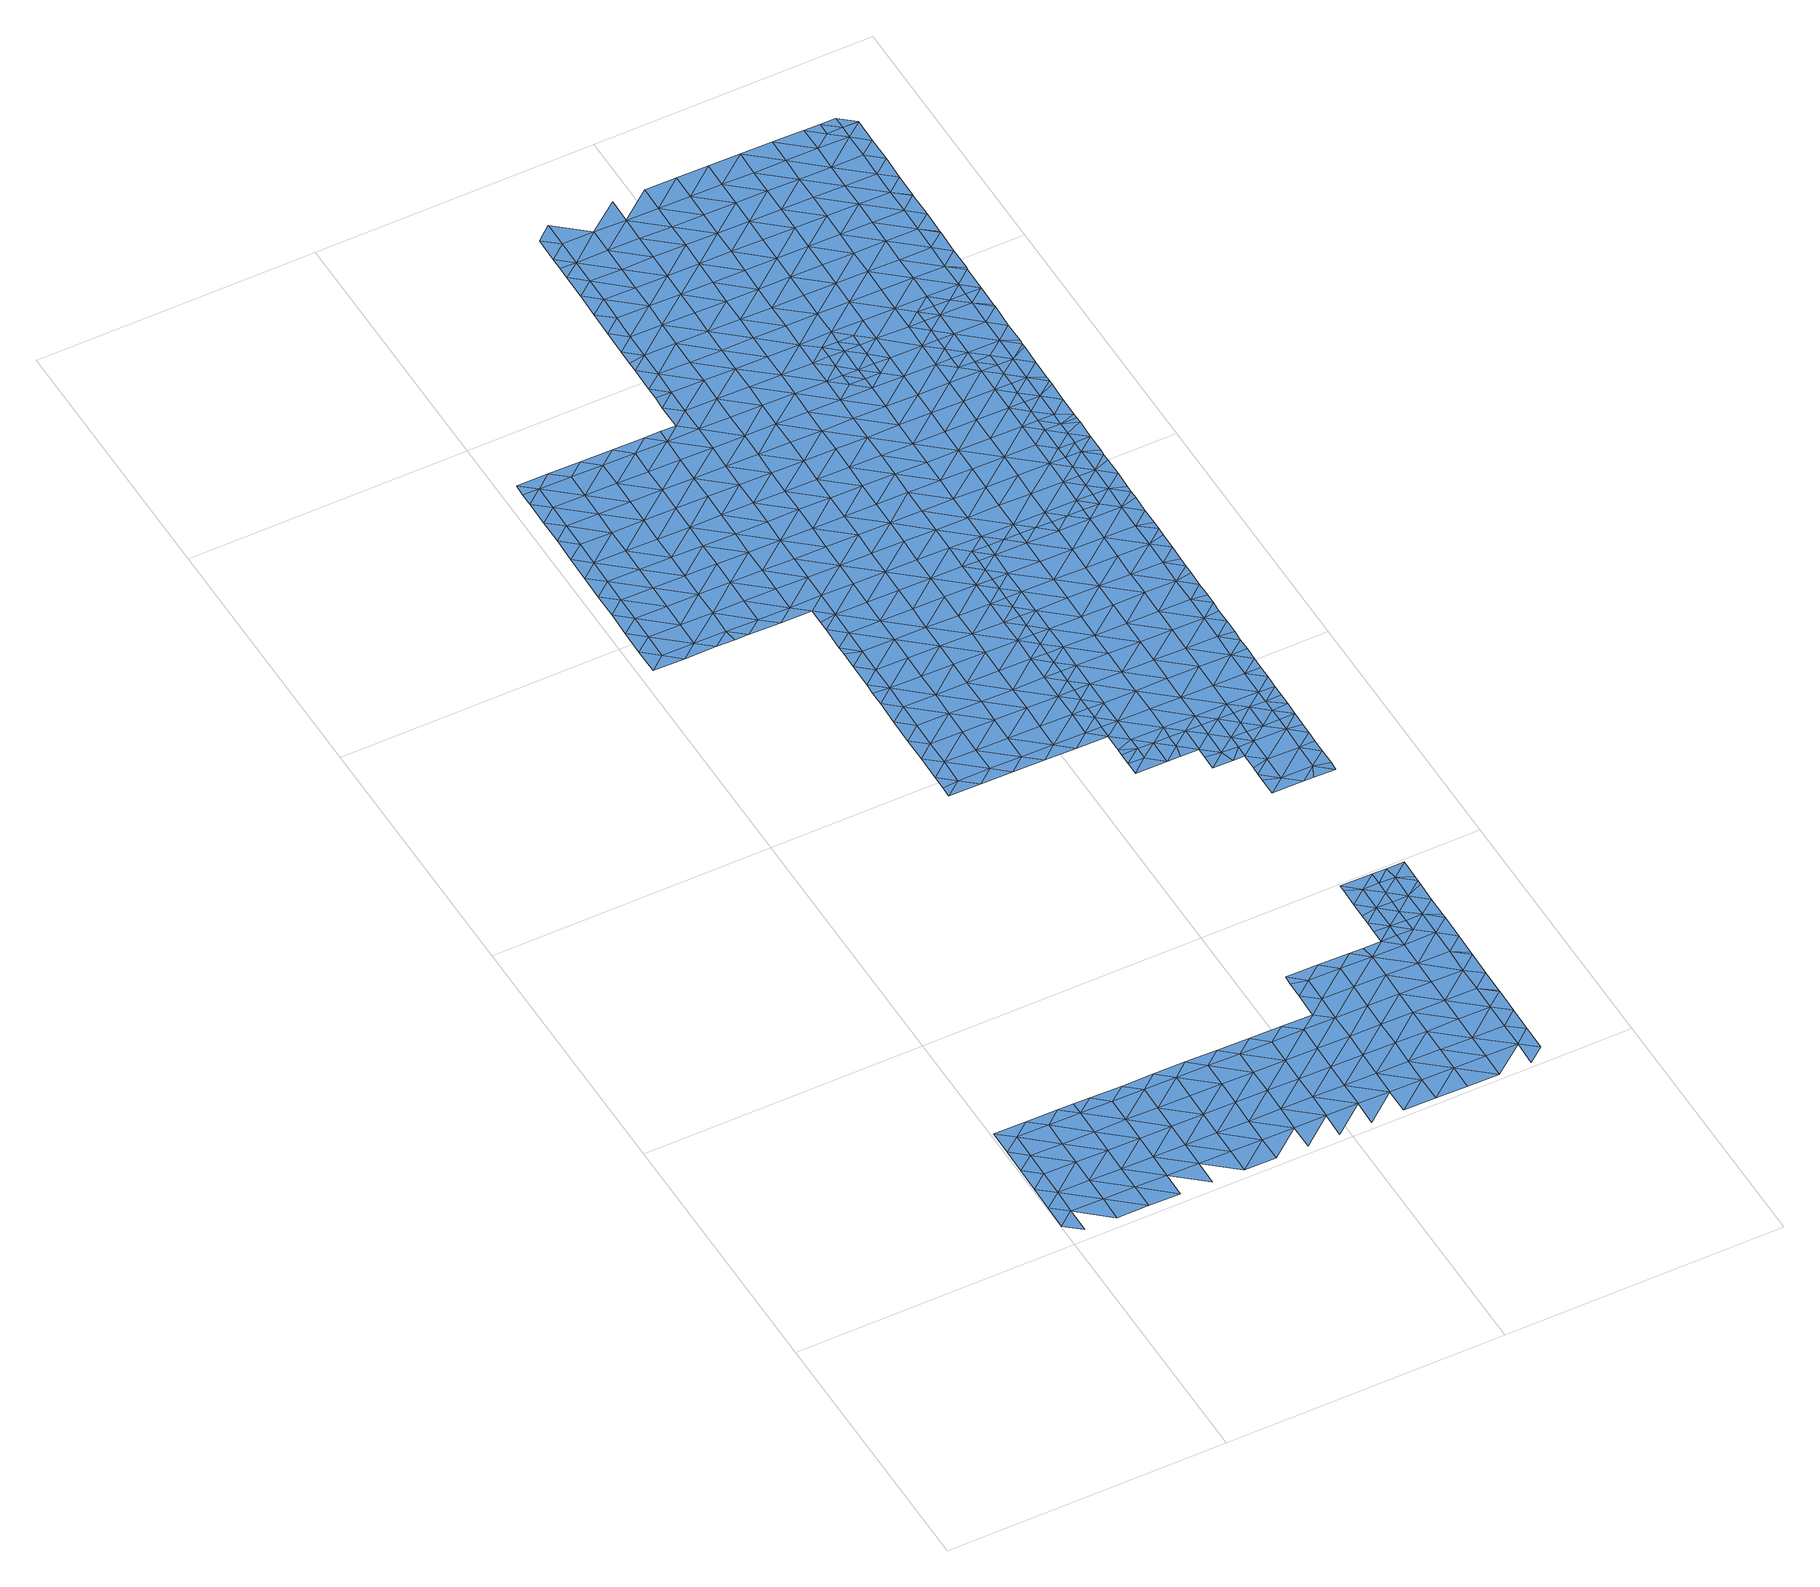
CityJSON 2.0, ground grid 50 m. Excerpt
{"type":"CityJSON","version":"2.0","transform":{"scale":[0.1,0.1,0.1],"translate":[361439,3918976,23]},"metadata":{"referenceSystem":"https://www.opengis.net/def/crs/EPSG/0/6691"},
"CityObjects":{
"waterbody1":{"type":"WaterBody","attributes":{"name":"9","class":"1140","function":"1","WaterBodyRiverFloodingRiskAttribute.description":"5","WaterBodyRiverFloodingRiskAttribute.rankOrg":"2","WaterBodyRiverFloodingRiskAttribute.adminType":"2","WaterBodyRiverFloodingRiskAttribute.scale":"L1"},"geometry":[{"type":"MultiSurface","lod":"1","boundaries":[[[0,1,2]],[[3,2,1]],[[4,5,3]],[[4,3,1]],[[4,6,5]],[[5,6,7]],[[8,4,1]],[[9,7,10]],[[7,6,10]],[[8,1,11]],[[12,13,9]],[[12,9,10]],[[14,4,8]],[[6,15,10]],[[6,4,15]],[[15,4,14]],[[11,16,8]],[[10,17,12]],[[15,17,10]],[[13,12,18]],[[8,19,14]],[[16,19,8]],[[17,20,12]],[[12,20,18]],[[21,22,14]],[[15,22,17]],[[14,19,21]],[[15,14,22]],[[16,23,19]],[[17,24,20]],[[18,20,25]],[[17,22,24]],[[21,19,26]],[[20,27,25]],[[19,23,26]],[[21,28,22]],[[20,24,27]],[[29,21,26]],[[22,28,24]],[[25,27,30]],[[28,21,29]],[[31,29,26]],[[27,24,32]],[[30,27,33]],[[32,24,28]],[[31,26,34]],[[35,27,32]],[[33,27,35]],[[31,36,29]],[[37,32,28]],[[28,29,37]],[[37,29,36]],[[37,38,32]],[[32,39,35]],[[33,35,40]],[[41,36,31]],[[39,40,35]],[[41,31,42]],[[43,37,36]],[[32,38,39]],[[41,44,36]],[[37,43,38]],[[43,36,44]],[[45,39,38]],[[40,39,46]],[[47,38,43]],[[41,42,48]],[[44,41,48]],[[45,38,47]],[[42,49,48]],[[46,39,45]],[[50,44,48]],[[43,44,51]],[[43,52,47]],[[51,44,50]],[[53,46,45]],[[54,48,49]],[[47,52,45]],[[54,50,48]],[[43,51,52]],[[55,53,45]],[[52,55,45]],[[54,56,50]],[[51,50,57]],[[57,50,56]],[[58,55,52]],[[59,53,55]],[[60,61,54]],[[52,51,58]],[[54,61,56]],[[51,57,58]],[[62,59,55]],[[56,63,57]],[[55,58,62]],[[64,56,61]],[[65,58,57]],[[63,56,64]],[[66,59,62]],[[67,61,68]],[[58,65,62]],[[57,63,65]],[[69,66,62]],[[65,69,62]],[[64,61,67]],[[70,64,67]],[[71,65,63]],[[63,64,72]],[[72,64,70]],[[73,66,69]],[[74,67,75]],[[74,70,67]],[[63,72,71]],[[76,73,69]],[[69,65,76]],[[77,72,70]],[[65,71,76]],[[74,78,70]],[[77,70,78]],[[71,72,79]],[[73,76,80]],[[79,81,71]],[[72,77,79]],[[74,82,83]],[[76,71,81]],[[78,74,83]],[[82,84,83]],[[80,76,81]],[[85,86,78]],[[85,78,83]],[[87,88,80]],[[77,78,86]],[[87,80,81]],[[89,90,88]],[[91,81,79]],[[79,77,92]],[[89,88,87]],[[92,91,79]],[[93,90,89]],[[77,86,92]],[[94,87,81]],[[83,84,95]],[[85,83,95]],[[96,93,89]],[[84,97,95]],[[87,98,89]],[[94,81,91]],[[99,85,95]],[[86,85,100]],[[98,87,94]],[[89,98,96]],[[97,101,95]],[[85,99,100]],[[92,86,102]],[[86,100,102]],[[103,94,91]],[[91,92,104]],[[99,95,105]],[[104,92,102]],[[95,101,105]],[[96,98,106]],[[100,99,107]],[[103,91,104]],[[107,99,105]],[[100,108,102]],[[98,94,109]],[[109,94,103]],[[98,109,106]],[[110,105,101]],[[100,107,108]],[[110,107,105]],[[104,102,111]],[[102,108,111]],[[106,109,112]],[[103,104,113]],[[110,114,107]],[[104,111,113]],[[109,103,115]],[[112,109,116]],[[108,117,111]],[[108,107,117]],[[103,113,115]],[[118,119,110]],[[117,107,114]],[[116,109,120]],[[109,115,120]],[[119,121,110]],[[114,110,121]],[[111,117,122]],[[113,111,123]],[[124,117,114]],[[125,116,120]],[[123,111,122]],[[115,113,123]],[[124,114,121]],[[126,117,124]],[[125,120,127]],[[122,117,126]],[[115,123,128]],[[120,115,129]],[[130,122,126]],[[129,115,128]],[[120,129,127]],[[131,122,130]],[[123,122,131]],[[132,128,123]],[[123,131,132]],[[133,134,135]],[[136,129,128]],[[133,127,134]],[[137,128,132]],[[127,129,134]],[[128,137,136]],[[138,134,129]],[[139,135,140]],[[135,134,140]],[[141,139,140]],[[138,129,136]],[[142,140,134]],[[143,141,144]],[[145,134,138]],[[141,140,144]],[[146,143,147]],[[147,143,144]],[[134,145,142]],[[148,144,140]],[[142,149,140]],[[148,140,149]],[[148,150,144]],[[147,144,151]],[[144,150,151]]]}]},
"waterbody2":{"type":"WaterBody","attributes":{"name":"9","class":"1140","function":"1","WaterBodyRiverFloodingRiskAttribute.description":"5","WaterBodyRiverFloodingRiskAttribute.rankOrg":"1","WaterBodyRiverFloodingRiskAttribute.adminType":"2","WaterBodyRiverFloodingRiskAttribute.scale":"L1"},"geometry":[{"type":"MultiSurface","lod":"1","boundaries":[[[152,153,154]],[[155,153,152]],[[156,157,154]],[[153,156,154]],[[158,157,159]],[[157,156,159]],[[160,156,153]],[[155,160,153]],[[159,161,158]],[[158,161,162]],[[163,160,155]],[[164,162,165]],[[162,161,165]],[[159,156,166]],[[166,156,160]],[[167,168,164]],[[159,169,161]],[[167,164,165]],[[170,165,161]],[[171,172,168]],[[159,166,169]],[[169,170,161]],[[171,168,167]],[[173,167,165]],[[174,166,160]],[[171,175,172]],[[176,160,163]],[[177,172,175]],[[176,174,160]],[[173,165,170]],[[178,176,163]],[[173,179,167]],[[167,180,171]],[[181,177,182]],[[177,175,182]],[[169,183,170]],[[171,180,175]],[[169,166,183]],[[184,181,182]],[[185,181,184]],[[186,187,188]],[[183,166,174]],[[178,189,176]],[[190,173,170]],[[191,185,184]],[[188,192,186]],[[167,179,180]],[[175,193,182]],[[194,186,192]],[[183,190,170]],[[195,196,187]],[[186,195,187]],[[197,179,173]],[[176,198,174]],[[199,191,184]],[[198,176,189]],[[182,200,184]],[[175,180,193]],[[193,200,182]],[[195,201,196]],[[197,173,190]],[[202,196,201]],[[198,203,174]],[[197,204,179]],[[205,199,184]],[[179,206,180]],[[200,205,184]],[[207,208,202]],[[204,206,179]],[[207,202,201]],[[180,206,193]],[[183,174,209]],[[183,210,190]],[[195,186,211]],[[186,194,211]],[[198,189,212]],[[213,214,208]],[[209,174,203]],[[215,197,190]],[[193,216,200]],[[208,207,213]],[[206,216,193]],[[217,218,214]],[[219,195,211]],[[210,215,190]],[[212,220,198]],[[194,221,211]],[[201,195,222]],[[217,223,218]],[[198,220,203]],[[224,199,205]],[[183,209,210]],[[225,204,197]],[[214,213,217]],[[216,226,200]],[[200,227,205]],[[195,219,222]],[[228,209,203]],[[207,229,213]],[[217,230,223]],[[215,225,197]],[[207,201,229]],[[220,228,203]],[[231,223,230]],[[227,224,205]],[[204,232,206]],[[229,201,222]],[[221,233,211]],[[234,220,212]],[[235,236,231]],[[230,235,231]],[[225,232,204]],[[229,237,213]],[[236,235,238]],[[200,226,227]],[[219,211,233]],[[206,239,216]],[[217,213,237]],[[235,240,238]],[[232,239,206]],[[239,226,216]],[[241,209,228]],[[238,240,242]],[[210,243,215]],[[217,244,230]],[[210,209,243]],[[245,246,242]],[[247,219,233]],[[222,248,229]],[[243,209,241]],[[249,235,230]],[[221,250,233]],[[222,219,248]],[[251,224,227]],[[217,237,252]],[[215,253,225]],[[246,245,234]],[[220,254,228]],[[243,253,215]],[[239,255,226]],[[226,256,227]],[[242,240,245]],[[244,249,230]],[[249,240,235]],[[219,247,248]],[[254,241,228]],[[229,257,237]],[[217,252,244]],[[220,234,258]],[[256,251,227]],[[225,259,232]],[[250,260,233]],[[234,245,258]],[[261,252,237]],[[262,259,225]],[[220,258,254]],[[229,248,257]],[[257,263,237]],[[262,225,253]],[[226,255,256]],[[247,233,260]],[[232,264,239]],[[263,261,237]],[[245,240,265]],[[266,248,247]],[[265,240,249]],[[259,264,232]],[[267,241,254]],[[243,241,268]],[[239,269,255]],[[270,249,244]],[[271,247,260]],[[248,266,257]],[[268,241,267]],[[253,243,268]],[[250,272,260]],[[273,245,265]],[[244,252,270]],[[253,274,262]],[[258,245,275]],[[270,252,261]],[[251,256,276]],[[275,245,273]],[[247,271,266]],[[257,277,263]],[[269,278,255]],[[239,264,269]],[[254,258,279]],[[253,268,274]],[[274,280,262]],[[262,281,259]],[[256,255,278]],[[272,282,260]],[[265,249,283]],[[284,271,260]],[[279,258,275]],[[267,254,279]],[[283,249,270]],[[280,281,262]],[[257,266,277]],[[267,285,268]],[[263,286,261]],[[259,281,264]],[[276,256,278]],[[287,288,265]],[[261,286,270]],[[287,265,283]],[[271,289,266]],[[263,277,290]],[[273,265,288]],[[273,291,275]],[[267,279,285]],[[284,260,282]],[[281,292,264]],[[284,289,271]],[[264,293,269]],[[294,276,278]],[[266,289,277]],[[263,290,286]],[[270,295,283]],[[272,296,282]],[[292,293,264]],[[286,295,270]],[[269,293,278]],[[268,285,297]],[[274,268,298]],[[279,275,291]],[[299,290,277]],[[280,274,298]],[[273,288,291]],[[300,285,279]],[[268,297,298]],[[295,301,283]],[[294,278,302]],[[303,304,282]],[[303,282,296]],[[280,305,281]],[[284,282,304]],[[306,300,279]],[[307,305,280]],[[277,289,308]],[[285,300,297]],[[307,280,298]],[[287,283,309]],[[281,305,292]],[[279,291,306]],[[310,311,284]],[[284,311,289]],[[302,278,312]],[[310,284,304]],[[278,293,312]],[[277,308,299]],[[286,313,295]],[[283,301,309]],[[286,290,313]],[[314,298,297]],[[311,315,289]],[[288,287,316]],[[315,317,289]],[[289,317,308]],[[302,318,319]],[[305,320,292]],[[291,288,316]],[[290,299,313]],[[321,314,297]],[[302,312,318]],[[287,309,316]],[[322,323,319]],[[317,324,308]],[[293,325,312]],[[291,326,306]],[[297,300,321]],[[324,327,308]],[[308,327,299]],[[293,292,325]],[[323,322,328]],[[322,319,318]],[[307,298,314]],[[329,300,306]],[[295,313,330]],[[301,295,331]],[[327,332,299]],[[292,320,325]],[[291,316,333]],[[334,335,328]],[[336,318,312]],[[332,337,299]],[[299,337,313]],[[334,328,322]],[[326,291,333]],[[326,329,306]],[[295,330,331]],[[338,339,307]],[[339,320,305]],[[340,341,335]],[[338,307,314]],[[309,301,342]],[[337,343,313]],[[305,307,339]],[[343,344,313]],[[313,344,330]],[[312,325,345]],[[318,346,322]],[[342,301,331]],[[316,309,342]],[[340,335,334]],[[321,300,329]],[[347,333,316]],[[348,341,340]],[[336,312,345]],[[336,346,318]],[[349,350,348]],[[322,346,334]],[[339,351,320]],[[352,353,330]],[[330,353,331]],[[330,344,352]],[[349,348,340]],[[354,321,329]],[[314,355,338]],[[316,342,356]],[[357,345,325]],[[358,359,350]],[[314,321,355]],[[325,320,360]],[[361,362,331]],[[331,362,342]],[[346,363,334]],[[347,316,356]],[[331,353,361]],[[358,350,349]],[[355,321,354]],[[357,336,345]],[[364,339,338]],[[320,351,360]],[[326,333,365]],[[355,366,338]],[[367,368,342]],[[340,334,369]],[[365,333,347]],[[329,326,365]],[[342,362,367]],[[370,359,358]],[[366,364,338]],[[356,342,368]],[[371,359,370]],[[357,325,360]],[[369,334,363]],[[372,373,371]],[[357,374,336]],[[336,375,346]],[[376,377,356]],[[349,340,378]],[[356,368,376]],[[372,371,370]],[[347,356,377]],[[374,375,336]],[[378,340,369]],[[378,379,349]],[[379,370,358]],[[329,365,380]],[[381,382,373]],[[354,329,383]],[[354,384,355]],[[351,339,385]],[[358,349,379]],[[384,366,355]],[[381,373,372]],[[360,351,385]],[[329,380,383]],[[363,346,375]],[[386,382,381]],[[339,364,385]],[[363,387,369]],[[370,388,372]],[[360,389,357]],[[386,390,391]],[[365,347,392]],[[347,377,392]],[[390,386,381]],[[393,389,360]],[[354,383,384]],[[394,378,369]],[[393,360,385]],[[357,389,374]],[[387,363,375]],[[372,395,381]],[[377,396,392]],[[370,379,388]],[[380,365,397]],[[398,391,390]],[[399,375,374]],[[400,366,384]],[[365,392,397]],[[394,369,387]],[[364,366,401]],[[395,372,388]],[[394,402,378]],[[396,403,392]],[[383,380,404]],[[381,405,390]],[[401,366,400]],[[385,364,401]],[[383,406,384]],[[402,407,378]],[[385,408,393]],[[380,397,404]],[[409,381,395]],[[374,389,399]],[[399,410,375]],[[379,378,407]],[[387,375,410]],[[384,411,400]],[[383,404,406]],[[398,390,405]],[[385,401,408]],[[388,412,395]],[[381,409,405]],[[410,413,387]],[[388,379,412]],[[397,392,414]],[[392,403,414]],[[389,393,415]],[[416,399,389]],[[394,387,413]],[[400,417,401]],[[412,379,407]],[[384,406,411]],[[418,402,394]],[[393,408,415]],[[403,419,414]],[[417,400,411]],[[416,389,415]],[[397,414,420]],[[409,395,421]],[[404,397,422]],[[423,394,413]],[[416,424,399]],[[419,425,414]],[[395,412,421]],[[422,397,420]],[[408,401,426]],[[418,394,423]],[[426,401,417]],[[407,402,418]],[[406,404,427]],[[426,428,408]],[[410,399,429]],[[407,430,412]],[[409,421,431]],[[405,409,432]],[[425,433,414]],[[415,408,428]],[[404,422,427]],[[413,410,429]],[[411,434,417]],[[416,415,435]],[[399,424,429]],[[432,409,431]],[[411,406,434]],[[436,424,416]],[[407,418,437]],[[412,438,421]],[[439,436,416]],[[439,416,435]],[[406,427,434]],[[423,413,440]],[[441,426,417]],[[430,407,437]],[[420,414,442]],[[438,431,421]],[[435,415,443]],[[415,428,443]],[[413,429,440]],[[405,432,444]],[[423,445,418]],[[436,446,424]],[[447,429,424]],[[425,448,433]],[[414,433,442]],[[449,417,434]],[[450,428,426]],[[438,412,430]],[[422,420,451]],[[452,432,431]],[[453,423,440]],[[454,435,443]],[[424,446,447]],[[448,455,433]],[[420,442,451]],[[427,456,434]],[[445,423,453]],[[417,449,441]],[[437,418,445]],[[427,422,456]],[[457,440,429]],[[428,458,443]],[[452,431,438]],[[422,451,456]],[[454,443,459]],[[426,441,450]],[[429,447,460]],[[430,437,461]],[[462,463,432]],[[440,457,453]],[[434,464,449]],[[461,437,445]],[[465,438,430]],[[462,432,452]],[[433,455,466]],[[458,428,450]],[[447,467,460]],[[457,429,460]],[[442,433,468]],[[465,452,438]],[[434,456,469]],[[459,443,458]],[[449,470,441]],[[471,430,461]],[[455,472,466]],[[468,433,466]],[[467,473,460]],[[434,469,464]],[[465,430,471]],[[451,442,474]],[[475,462,452]],[[476,453,457]],[[477,478,479]],[[480,461,445]],[[441,481,450]],[[477,459,458]],[[479,459,477]],[[445,453,482]],[[472,483,466]],[[474,442,468]],[[456,451,474]],[[482,453,476]],[[449,464,470]],[[477,484,478]],[[483,485,466]],[[450,486,458]],[[475,452,465]],[[487,484,473]],[[460,488,457]],[[485,489,466]],[[466,489,468]],[[487,478,484]],[[462,490,463]],[[481,486,450]],[[480,445,482]],[[441,470,481]],[[460,473,491]],[[471,461,480]],[[492,477,458]],[[456,474,493]],[[494,490,462]],[[469,456,495]],[[496,465,471]],[[494,462,475]],[[457,497,476]],[[498,499,468]],[[498,468,489]],[[495,456,493]],[[473,484,491]],[[486,492,458]],[[492,484,477]],[[474,468,499]],[[488,460,491]],[[497,482,476]],[[500,470,464]],[[464,469,501]],[[499,502,474]],[[503,471,480]],[[504,475,465]],[[502,505,474]],[[474,505,493]],[[501,469,495]],[[506,481,470]],[[496,471,503]],[[496,504,465]],[[504,494,475]],[[457,488,497]],[[507,480,482]],[[492,508,484]],[[505,509,493]],[[493,509,495]],[[481,510,486]],[[511,488,491]],[[464,501,500]],[[512,507,482]],[[512,482,497]],[[513,503,480]],[[491,484,511]],[[514,490,494]],[[515,516,495]],[[495,516,501]],[[515,495,509]],[[517,518,486]],[[481,506,510]],[[517,486,510]],[[470,500,506]],[[505,519,509]],[[507,513,480]],[[513,496,503]],[[492,486,518]],[[484,508,511]],[[520,514,494]],[[516,521,501]],[[520,494,504]],[[488,522,497]],[[518,523,492]],[[519,505,524]],[[521,525,501]],[[523,526,492]],[[492,526,508]],[[500,501,525]],[[527,509,519]],[[528,510,506]],[[529,504,496]],[[488,511,530]],[[497,531,512]],[[532,533,500]],[[524,534,519]],[[535,536,508]],[[500,525,532]],[[522,531,497]],[[508,526,535]],[[531,507,512]],[[506,500,533]],[[537,529,496]],[[529,520,504]],[[511,508,536]],[[538,528,506]],[[488,530,522]],[[537,496,513]],[[534,539,519]],[[527,519,539]],[[506,533,538]],[[540,530,511]],[[541,527,539]],[[528,538,542]],[[531,543,507]],[[507,544,513]],[[529,545,520]],[[520,546,514]],[[511,536,547]],[[543,544,507]],[[544,537,513]],[[545,546,520]],[[530,540,522]],[[547,536,548]],[[511,547,540]],[[544,549,537]],[[537,550,529]],[[548,551,547]],[[549,550,537]],[[550,545,529]],[[552,522,540]],[[531,522,553]],[[553,522,552]],[[543,531,553]],[[551,554,547]],[[547,554,540]],[[555,546,545]],[[553,556,543]],[[543,557,544]],[[550,555,545]],[[540,558,552]],[[554,558,540]],[[555,559,546]],[[551,560,554]],[[561,553,552]],[[557,543,556]],[[549,544,557]],[[557,562,549]],[[560,563,554]],[[564,556,553]],[[550,549,562]],[[552,558,561]],[[562,565,550]],[[563,566,554]],[[567,557,556]],[[555,550,565]],[[558,554,566]],[[564,553,561]],[[565,568,555]],[[569,570,558]],[[569,558,566]],[[558,570,561]],[[571,562,557]],[[559,555,568]],[[567,556,564]],[[568,572,559]],[[570,573,561]],[[561,573,564]],[[574,565,562]],[[571,557,567]],[[575,576,564]],[[575,564,573]],[[564,576,567]],[[574,562,571]],[[577,568,565]],[[576,578,567]],[[567,578,571]],[[579,577,565]],[[579,565,574]],[[572,568,580]],[[581,574,571]],[[582,581,571]],[[582,571,578]],[[583,572,580]],[[580,568,577]],[[574,584,579]],[[584,574,581]],[[585,580,577]],[[584,586,579]],[[579,586,577]],[[577,587,585]],[[586,587,577]]]}]},
"waterbody3":{"type":"WaterBody","attributes":{"name":"9","class":"1140","function":"1","WaterBodyRiverFloodingRiskAttribute.description":"5","WaterBodyRiverFloodingRiskAttribute.rankOrg":"1","WaterBodyRiverFloodingRiskAttribute.adminType":"2","WaterBodyRiverFloodingRiskAttribute.scale":"L1"},"geometry":[{"type":"MultiSurface","lod":"1","boundaries":[[[588,589,590]],[[588,591,589]],[[592,593,591]],[[591,593,589]],[[589,593,141]],[[125,127,594]],[[125,594,116]],[[595,594,596]],[[116,594,595]],[[596,593,592]],[[594,593,596]],[[594,127,133]],[[594,133,135]],[[135,593,594]],[[139,593,135]],[[593,139,141]],[[146,590,589]],[[589,141,143]],[[143,146,589]]]}]},
"waterbody4":{"type":"WaterBody","attributes":{"name":"9","class":"1140","function":"1","WaterBodyRiverFloodingRiskAttribute.description":"5","WaterBodyRiverFloodingRiskAttribute.rankOrg":"1","WaterBodyRiverFloodingRiskAttribute.adminType":"2","WaterBodyRiverFloodingRiskAttribute.scale":"L1"},"geometry":[{"type":"MultiSurface","lod":"1","boundaries":[[[597,598,599]],[[600,601,602]],[[602,601,603]],[[604,605,606]],[[607,608,609]],[[607,609,597]],[[610,607,599]],[[611,610,612]],[[599,612,610]],[[597,599,607]],[[613,597,609]],[[608,614,609]],[[615,600,602]],[[616,617,618]],[[619,620,614]],[[609,615,613]],[[615,609,614]],[[614,620,615]],[[615,620,600]],[[620,618,600]],[[621,617,616]],[[621,622,617]],[[623,617,622]],[[617,623,624]],[[618,617,624]],[[600,618,625]],[[600,625,626]],[[618,620,616]],[[619,616,620]],[[626,601,600]],[[622,606,623]],[[605,604,627]],[[628,623,606]],[[605,628,606]],[[604,606,622]],[[629,612,599]],[[599,598,629]]]}]},
"waterbody5":{"type":"WaterBody","attributes":{"name":"9","class":"1140","function":"1","WaterBodyRiverFloodingRiskAttribute.description":"5","WaterBodyRiverFloodingRiskAttribute.rankOrg":"2","WaterBodyRiverFloodingRiskAttribute.adminType":"2","WaterBodyRiverFloodingRiskAttribute.scale":"L1"},"geometry":[{"type":"MultiSurface","lod":"1","boundaries":[[[615,602,630]],[[602,603,630]],[[630,603,631]],[[631,632,630]],[[631,633,632]],[[633,631,634]],[[634,631,635]],[[636,635,631]],[[635,637,634]],[[637,638,634]],[[598,597,632]],[[639,634,640]],[[634,639,633]],[[630,632,597]],[[597,613,630]],[[613,615,630]],[[641,639,640]],[[636,631,603]],[[598,632,629]],[[638,640,634]],[[629,632,642]],[[643,632,633]],[[644,645,639]],[[639,641,644]],[[645,646,639]],[[646,633,639]],[[647,633,646]],[[643,633,647]],[[643,642,632]]]}]},
"waterbody6":{"type":"WaterBody","attributes":{"name":"9","class":"1140","function":"1","WaterBodyRiverFloodingRiskAttribute.description":"5","WaterBodyRiverFloodingRiskAttribute.rankOrg":"2","WaterBodyRiverFloodingRiskAttribute.adminType":"2","WaterBodyRiverFloodingRiskAttribute.scale":"L1"},"geometry":[{"type":"MultiSurface","lod":"1","boundaries":[[[296,648,649]],[[303,296,650]],[[304,303,650]],[[310,651,311]],[[651,652,311]],[[652,651,653]],[[653,651,650]],[[653,650,654]],[[650,655,654]],[[649,655,650]],[[649,622,655]],[[622,621,655]],[[656,657,658]],[[659,656,658]],[[660,661,662]],[[660,663,664]],[[665,666,663]],[[667,668,665]],[[669,670,667]],[[669,671,670]],[[324,317,672]],[[652,672,317]],[[652,673,672]],[[672,673,674]],[[674,673,675]],[[675,673,676]],[[677,676,673]],[[678,676,677]],[[676,678,679]],[[678,680,679]],[[681,680,678]],[[682,680,681]],[[680,682,683]],[[682,684,683]],[[684,682,685]],[[685,682,686]],[[687,685,686]],[[610,687,686]],[[687,610,611]],[[608,607,688]],[[686,688,607]],[[681,688,686]],[[689,688,681]],[[690,688,689]],[[690,614,688]],[[654,690,689]],[[614,608,688]],[[671,669,691]],[[669,680,691]],[[691,680,692]],[[692,680,683]],[[682,681,686]],[[678,689,681]],[[669,679,680]],[[693,676,679]],[[678,677,689]],[[677,653,689]],[[673,653,677]],[[607,610,686]],[[694,667,670]],[[694,668,667]],[[695,665,668]],[[695,666,665]],[[696,663,666]],[[696,664,663]],[[697,660,664]],[[660,697,661]],[[649,648,604]],[[604,648,627]],[[698,662,699]],[[658,700,699]],[[483,700,658]],[[700,483,472]],[[448,425,701]],[[702,701,425]],[[702,703,701]],[[704,703,702]],[[704,705,703]],[[706,705,704]],[[707,705,706]],[[707,708,705]],[[709,708,707]],[[709,710,708]],[[708,710,711]],[[353,709,707]],[[352,709,353]],[[352,344,709]],[[361,707,362]],[[367,362,706]],[[368,367,706]],[[368,706,712]],[[376,368,712]],[[396,377,712]],[[396,712,403]],[[712,702,403]],[[419,403,702]],[[693,675,676]],[[711,713,714]],[[674,675,715]],[[672,674,716]],[[315,652,317]],[[324,672,327]],[[343,337,717]],[[716,717,337]],[[716,674,715]],[[717,715,710]],[[710,715,718]],[[715,719,718]],[[719,715,675]],[[719,675,693]],[[693,720,719]],[[693,667,720]],[[667,693,679]],[[669,667,679]],[[720,667,665]],[[720,665,663]],[[663,713,720]],[[713,663,714]],[[660,714,663]],[[714,660,662]],[[662,698,714]],[[619,614,690]],[[616,619,690]],[[655,616,690]],[[621,616,655]],[[655,690,654]],[[653,654,689]],[[673,652,653]],[[315,311,652]],[[310,304,651]],[[651,304,650]],[[650,296,649]],[[604,622,649]],[[721,722,723]],[[722,534,524]],[[377,376,712]],[[344,717,709]],[[361,353,707]],[[708,711,705]],[[705,711,724]],[[724,711,698]],[[362,707,706]],[[712,706,704]],[[705,724,703]],[[703,724,699]],[[712,704,702]],[[701,703,700]],[[701,700,455]],[[702,425,419]],[[448,701,455]],[[472,455,700]],[[725,483,658]],[[658,657,725]],[[726,725,657]],[[700,703,699]],[[699,724,698]],[[698,711,714]],[[711,718,713]],[[713,719,720]],[[718,719,713]],[[710,718,711]],[[717,710,709]],[[332,716,337]],[[332,327,716]],[[672,716,327]],[[343,717,344]],[[502,524,505]],[[524,502,722]],[[502,499,722]],[[499,498,727]],[[498,489,727]],[[727,489,725]],[[485,725,489]],[[485,483,725]],[[727,722,499]],[[716,715,717]],[[722,721,534]],[[728,723,727]],[[725,726,729]],[[730,659,658]],[[662,731,730]],[[732,662,661]],[[732,731,662]],[[733,730,731]],[[733,659,730]],[[730,699,662]],[[699,730,658]],[[727,723,722]],[[725,729,727]],[[729,728,727]]]}]},
"waterbody7":{"type":"WaterBody","attributes":{"name":"9","class":"1140","function":"1","WaterBodyRiverFloodingRiskAttribute.description":"5","WaterBodyRiverFloodingRiskAttribute.rankOrg":"2","WaterBodyRiverFloodingRiskAttribute.adminType":"2","WaterBodyRiverFloodingRiskAttribute.scale":"L1"},"geometry":[{"type":"MultiSurface","lod":"1","boundaries":[[[734,436,439]],[[478,735,734]],[[487,735,478]],[[487,467,735]],[[487,473,467]],[[446,735,447]],[[467,447,735]],[[734,459,479]],[[479,478,734]],[[439,454,734]],[[446,436,735]],[[439,435,454]],[[734,735,436]],[[454,459,734]]]}]},
"waterbody8":{"type":"WaterBody","attributes":{"name":"9","class":"1140","function":"1","WaterBodyRiverFloodingRiskAttribute.description":"5","WaterBodyRiverFloodingRiskAttribute.rankOrg":"2","WaterBodyRiverFloodingRiskAttribute.adminType":"2","WaterBodyRiverFloodingRiskAttribute.scale":"L1"},"geometry":[{"type":"MultiSurface","lod":"1","boundaries":[[[527,736,737]],[[738,551,548]],[[739,740,738]],[[738,740,551]],[[560,551,740]],[[535,526,738]],[[515,509,527]],[[515,527,737]],[[515,737,516]],[[737,741,516]],[[742,741,737]],[[742,743,741]],[[743,744,741]],[[741,744,745]],[[746,745,744]],[[746,747,745]],[[747,748,745]],[[533,745,748]],[[517,510,749]],[[749,510,528]],[[528,542,749]],[[542,538,748]],[[542,748,750]],[[751,750,739]],[[749,751,518]],[[736,742,737]],[[525,521,741]],[[533,532,745]],[[532,525,745]],[[538,533,748]],[[525,741,745]],[[521,516,741]],[[736,527,541]],[[523,518,751]],[[751,749,750]],[[739,738,751]],[[548,536,738]],[[536,535,738]],[[749,542,750]],[[526,751,738]],[[518,517,749]],[[523,751,526]],[[752,740,739]],[[753,563,740]],[[754,752,739]],[[747,755,748]],[[753,740,752]],[[756,750,748]],[[757,750,756]],[[757,754,750]],[[754,739,750]],[[740,563,560]],[[755,756,748]]]}]},
"waterbody9":{"type":"WaterBody","attributes":{"name":"9","class":"1140","function":"1","WaterBodyRiverFloodingRiskAttribute.description":"5","WaterBodyRiverFloodingRiskAttribute.rankOrg":"2","WaterBodyRiverFloodingRiskAttribute.adminType":"2","WaterBodyRiverFloodingRiskAttribute.scale":"L1"},"geometry":[{"type":"MultiSurface","lod":"1","boundaries":[[[583,580,585]],[[583,585,758]],[[585,759,758]],[[759,585,587]]]}]}
},
"vertices":[
[30,21,1],[31,68,1],[2,45,1],[3,91,1],[32,114,1],[4,137,1],[32,160,1],[4,184,1],[88,67,1],[5,230,1],[33,206,1],[87,20,1],[34,252,1],[6,276,1],[88,113,1],[89,159,1],[144,20,1],[90,205,1],[63,275,1],[144,66,1],[91,252,1],[145,112,1],[146,158,1],[200,19,1],[147,204,1],[119,274,1],[201,65,1],[147,251,1],[203,157,1],[202,111,1],[147,274,1],[258,64,1],[203,204,1],[176,273,1],[257,18,1],[204,250,1],[259,110,1],[259,156,1],[260,203,1],[261,249,1],[233,272,1],[315,63,1],[314,17,1],[316,156,1],[315,109,1],[318,248,1],[290,272,1],[317,202,1],[371,62,1],[371,16,1],[372,108,1],[373,155,1],[374,201,1],[346,271,1],[428,61,1],[374,247,1],[429,108,1],[430,154,1],[430,200,1],[403,270,1],[428,15,1],[485,61,1],[431,246,1],[486,153,1],[486,107,1],[487,199,1],[460,269,1],[542,60,1],[484,14,1],[488,245,1],[542,106,1],[544,198,1],[543,152,1],[517,268,1],[598,59,1],[541,13,1],[545,245,1],[600,151,1],[599,105,1],[601,197,1],[573,267,1],[601,244,1],[598,13,1],[655,58,1],[655,12,1],[656,104,1],[657,150,1],[602,290,2],[574,313,2],[603,336,2],[574,343,2],[658,243,1],[657,197,1],[575,360,2],[659,289,2],[712,57,1],[632,359,2],[711,11,1],[660,335,2],[713,103,1],[713,149,1],[768,10,1],[714,196,1],[716,288,2],[715,242,1],[769,56,1],[688,358,2],[769,102,1],[770,149,1],[716,334,2],[826,55,1],[771,195,1],[713,357,2],[772,241,1],[826,101,1],[772,287,2],[745,357,2],[827,148,1],[825,9,1],[854,32,2],[773,333,2],[854,78,2],[828,194,1],[828,240,1],[855,124,2],[773,357,2],[856,170,2],[802,356,2],[829,286,2],[830,333,2],[856,173,2],[856,217,2],[857,263,2],[802,379,2],[831,379,2],[802,402,2],[858,309,2],[857,268,2],[859,355,2],[803,425,2],[831,425,2],[803,449,2],[859,401,2],[804,472,2],[832,471,2],[859,363,2],[804,495,2],[829,494,2],[860,448,2],[860,438,2],[860,458,2],[861,494,2],
[24,1431,3],[52,1454,3],[24,1478,3],[80,1430,3],[53,1500,3],[25,1524,3],[26,1570,3],[54,1546,3],[109,1453,3],[54,1593,3],[26,1616,3],[137,1430,3],[27,1662,3],[55,1639,3],[110,1499,3],[56,1685,3],[28,1709,3],[111,1546,3],[111,1592,3],[57,1731,3],[29,1755,3],[112,1638,3],[167,1498,3],[57,1778,3],[166,1452,3],[29,1801,3],[169,1429,3],[113,1684,3],[113,1730,3],[30,1847,3],[58,1824,3],[167,1545,3],[59,1870,3],[30,1871,3],[329,987,3],[301,1011,3],[301,984,3],[194,1429,3],[168,1591,3],[31,1893,3],[300,965,3],[114,1777,3],[357,964,3],[330,1034,3],[302,1057,3],[169,1637,3],[223,1451,3],[87,1893,3],[115,1823,3],[330,1080,3],[302,1103,3],[223,1498,3],[169,1683,3],[116,1869,3],[170,1730,3],[331,1126,3],[303,1150,3],[224,1544,3],[225,1590,3],[386,987,3],[251,1428,3],[332,1172,3],[304,1196,3],[225,1636,3],[171,1776,3],[333,1219,3],[304,1221,3],[386,1033,3],[279,1450,3],[414,963,3],[387,1079,3],[305,1242,3],[144,1892,3],[226,1682,3],[172,1822,3],[172,1868,3],[280,1497,3],[388,1125,3],[333,1265,3],[305,1288,3],[227,1729,3],[442,986,3],[307,1427,3],[334,1311,3],[306,1319,3],[389,1171,3],[306,1335,3],[228,1775,3],[335,1357,3],[281,1543,3],[307,1381,3],[281,1589,3],[390,1264,3],[335,1403,3],[307,1398,3],[443,1032,3],[444,1078,3],[391,1310,3],[471,962,3],[201,1891,3],[389,1218,3],[282,1635,3],[337,1496,3],[228,1821,3],[229,1867,3],[445,1124,3],[336,1450,3],[284,1728,3],[499,985,3],[446,1217,3],[283,1682,3],[445,1171,3],[284,1774,3],[391,1356,3],[501,1077,3],[338,1542,3],[338,1588,3],[285,1820,3],[447,1263,3],[500,1031,3],[527,961,3],[392,1403,3],[339,1634,3],[393,1449,3],[258,1890,3],[501,1123,3],[286,1866,3],[394,1495,3],[340,1681,3],[340,1727,3],[556,984,3],[447,1309,3],[557,1030,3],[394,1541,3],[503,1216,3],[448,1355,3],[449,1402,3],[557,1076,3],[502,1170,3],[450,1448,3],[341,1773,3],[342,1819,3],[287,1890,3],[504,1262,3],[584,960,3],[395,1587,3],[396,1634,3],[559,1169,3],[451,1540,3],[504,1308,3],[315,1889,3],[584,984,3],[585,1007,3],[397,1726,3],[450,1494,3],[396,1680,3],[558,1123,3],[505,1355,3],[585,1030,3],[585,1053,3],[343,1866,3],[560,1215,3],[452,1633,3],[586,1076,3],[506,1401,3],[586,1099,3],[343,1912,3],[315,1935,3],[398,1772,3],[452,1587,3],[344,1958,3],[316,1959,3],[587,1122,3],[399,1818,3],[507,1493,3],[587,1145,3],[316,1982,3],[508,1539,3],[560,1261,3],[561,1307,3],[587,1168,3],[506,1447,3],[345,2004,3],[317,2028,3],[400,1911,3],[588,1191,3],[453,1679,3],[454,1725,3],[345,2050,3],[317,2046,3],[562,1354,3],[588,1215,3],[588,1238,3],[399,1865,3],[401,1957,3],[563,1446,3],[317,2074,3],[346,2097,3],[318,2120,4],[455,1771,3],[589,1261,3],[589,1284,3],[509,1586,3],[509,1632,3],[562,1400,3],[456,1864,3],[347,2143,4],[319,2166,4],[455,1818,3],[589,1307,3],[590,1330,3],[401,2003,3],[511,1724,3],[564,1492,3],[510,1678,3],[590,1353,3],[590,1376,3],[402,2050,3],[348,2189,4],[320,2213,4],[348,2235,4],[320,2259,4],[457,1910,3],[457,1956,3],[591,1399,3],[591,1423,3],[403,2096,3],[404,2142,4],[565,1539,3],[349,2281,4],[321,2282,4],[565,1585,3],[566,1631,3],[511,1770,3],[321,2305,4],[458,2002,3],[404,2188,4],[513,1863,3],[350,2328,4],[322,2351,4],[620,1445,3],[512,1817,3],[459,2049,3],[405,2234,4],[620,1422,3],[621,1491,3],[350,2374,4],[514,1909,3],[567,1677,3],[567,1723,3],[460,2095,3],[648,1422,3],[621,1538,3],[406,2327,4],[622,1584,3],[460,2141,4],[568,1770,3],[406,2281,4],[514,1955,3],[623,1630,3],[461,2187,4],[515,2002,3],[677,1444,3],[569,1816,3],[570,1862,3],[623,1676,3],[516,2094,3],[676,1421,3],[677,1491,3],[462,2234,4],[678,1537,3],[516,2048,3],[570,1908,3],[705,1421,3],[624,1723,3],[679,1583,3],[625,1769,3],[571,1954,3],[518,2186,4],[462,2280,4],[463,2326,4],[733,1443,3],[679,1629,3],[598,1839,3],[598,1885,4],[517,2140,4],[519,2233,4],[598,1862,3],[572,2001,3],[681,1722,3],[734,1490,3],[626,1815,3],[464,2372,4],[573,2093,3],[599,1908,4],[599,1931,4],[733,1420,3],[680,1675,3],[682,1768,3],[735,1536,3],[519,2279,4],[572,2047,3],[626,1838,3],[761,1420,3],[736,1582,3],[628,2000,4],[682,1814,3],[654,1838,3],[628,1954,4],[574,2139,4],[520,2325,4],[521,2371,4],[737,1675,3],[575,2232,4],[790,1443,3],[627,1930,4],[791,1489,3],[736,1628,3],[738,1721,3],[575,2186,4],[790,1420,3],[656,1930,4],[792,1535,3],[576,2278,4],[629,2046,4],[683,1860,3],[655,1884,4],[655,1861,3],[631,2138,4],[738,1767,3],[630,2092,4],[818,1419,3],[684,1907,4],[819,1442,3],[739,1813,3],[655,1907,4],[685,1999,4],[819,1465,3],[577,2370,4],[684,1953,4],[740,1859,3],[792,1581,3],[577,2324,4],[793,1627,3],[632,2231,4],[686,2045,4],[819,1488,3],[820,1511,3],[794,1720,3],[794,1674,3],[820,1535,3],[631,2185,4],[633,2277,4],[820,1558,3],[795,1766,3],[687,2138,4],[741,1906,4],[821,1604,3],[767,1790,3],[741,1952,4],[687,2091,4],[688,2184,4],[634,2370,4],[821,1627,3],[822,1650,3],[767,1813,3],[768,1836,3],[849,1580,3],[633,2323,4],[822,1673,3],[743,2044,4],[768,1859,3],[849,1557,3],[822,1696,3],[769,1882,4],[849,1603,3],[796,1789,3],[689,2276,4],[742,1998,4],[743,2090,4],[823,1719,3],[823,1743,3],[877,1557,3],[769,1905,4],[769,1928,4],[689,2230,4],[824,1766,3],[878,1592,3],[799,1997,4],[878,1603,3],[824,1789,3],[744,2137,4],[745,2183,4],[690,2322,4],[691,2369,4],[798,1951,4],[798,1928,4],[746,2229,4],[746,2275,4],[826,1927,4],[799,2043,4],[800,2090,4],[855,1950,4],[747,2322,4],[801,2136,4],[802,2182,4],[855,1996,4],[748,2368,4],[854,1927,4],[856,2043,4],[802,2228,4],[883,1927,4],[857,2089,4],[803,2274,4],[883,1973,4],[858,2135,4],[804,2321,4],[884,1977,4],[884,2019,4],[858,2181,4],[804,2367,4],[885,2065,4],[859,2227,4],[885,2068,4],[886,2111,4],[860,2320,4],[886,2158,4],[860,2274,4],[832,2343,4],[887,2204,4],[886,2159,4],[833,2366,4],[888,2250,4],[861,2343,4],[888,2296,4],[889,2342,4],
[747,484,2],[775,472,2],[747,496,2],[746,449,2],[746,421,2],[774,426,2],[774,380,2],[745,382,2],[746,403,2],
[810,864,3],[838,864,3],[838,887,3],[724,843,3],[731,819,3],[753,842,3],[752,819,3],[612,914,3],[583,893,3],[611,891,3],[810,911,3],[782,911,3],[782,888,3],[839,910,3],[867,910,3],[867,889,3],[781,865,3],[754,912,3],[753,865,3],[697,912,3],[668,890,3],[696,866,3],[725,912,3],[725,889,3],[668,913,3],[640,913,3],[639,867,3],[662,867,3],[696,848,3],[695,820,3],[583,914,3],[583,868,3],[866,864,3],
[781,842,3],[780,796,3],[838,841,3],[837,795,3],[779,749,3],[751,773,3],[752,789,3],[751,760,3],[751,727,3],[836,749,3],[807,726,3],[824,726,3],[866,837,3],[866,817,3],[864,725,2],[865,742,3],[865,771,3],[865,796,3],
[583,926,3],[612,937,3],[613,983,3],[613,1029,3],[614,1076,3],[670,1028,3],[670,982,3],[669,936,3],[875,1404,3],[875,1418,3],[846,1396,3],[874,1372,3],[844,1257,3],[873,1280,3],[845,1303,3],[843,1211,3],[872,1233,3],[843,1164,3],[871,1187,3],[842,1118,3],[871,1141,3],[841,1072,3],[870,1095,3],[870,1069,3],[615,1122,3],[671,1075,3],[672,1121,3],[728,1120,3],[728,1074,3],[727,1028,3],[784,1027,3],[784,1073,3],[840,1026,3],[783,980,3],[840,980,3],[869,1002,3],[868,979,3],[868,956,3],[839,933,3],[867,932,3],[782,934,3],[726,981,3],[726,935,3],[869,1048,3],[869,1026,3],[785,1119,3],[870,1121,3],[871,1160,3],[872,1215,3],[872,1250,3],[788,1304,3],[789,1350,3],[789,1396,3],[733,1397,3],[676,1398,3],[732,1351,3],[675,1352,3],[675,1306,3],[618,1353,3],[618,1307,3],[674,1260,3],[617,1260,3],[673,1213,3],[731,1259,3],[619,1399,3],[787,1212,3],[787,1258,3],[672,1167,3],[616,1168,3],[616,1214,3],[730,1212,3],[729,1166,3],[786,1165,3],[877,1523,3],[848,1534,3],[876,1511,3],[731,1305,3],[847,1442,3],[875,1432,3],[848,1488,3],[876,1498,3],[876,1464,3],[845,1349,3],[874,1326,3],[873,1310,3],[874,1341,3],
[626,1861,3],[627,1907,4],
[878,1613,3],[850,1627,3],[797,1905,4],[853,1858,3],[854,1904,4],[850,1673,3],[878,1649,3],[879,1686,3],[879,1695,3],[851,1719,3],[879,1704,3],[880,1742,3],[852,1765,3],[796,1812,3],[853,1811,3],[797,1859,3],[882,1880,4],[882,1886,4],[881,1834,3],[881,1780,3],[881,1788,3],[881,1796,3],
[861,2366,4],[889,2343,4]
]}
